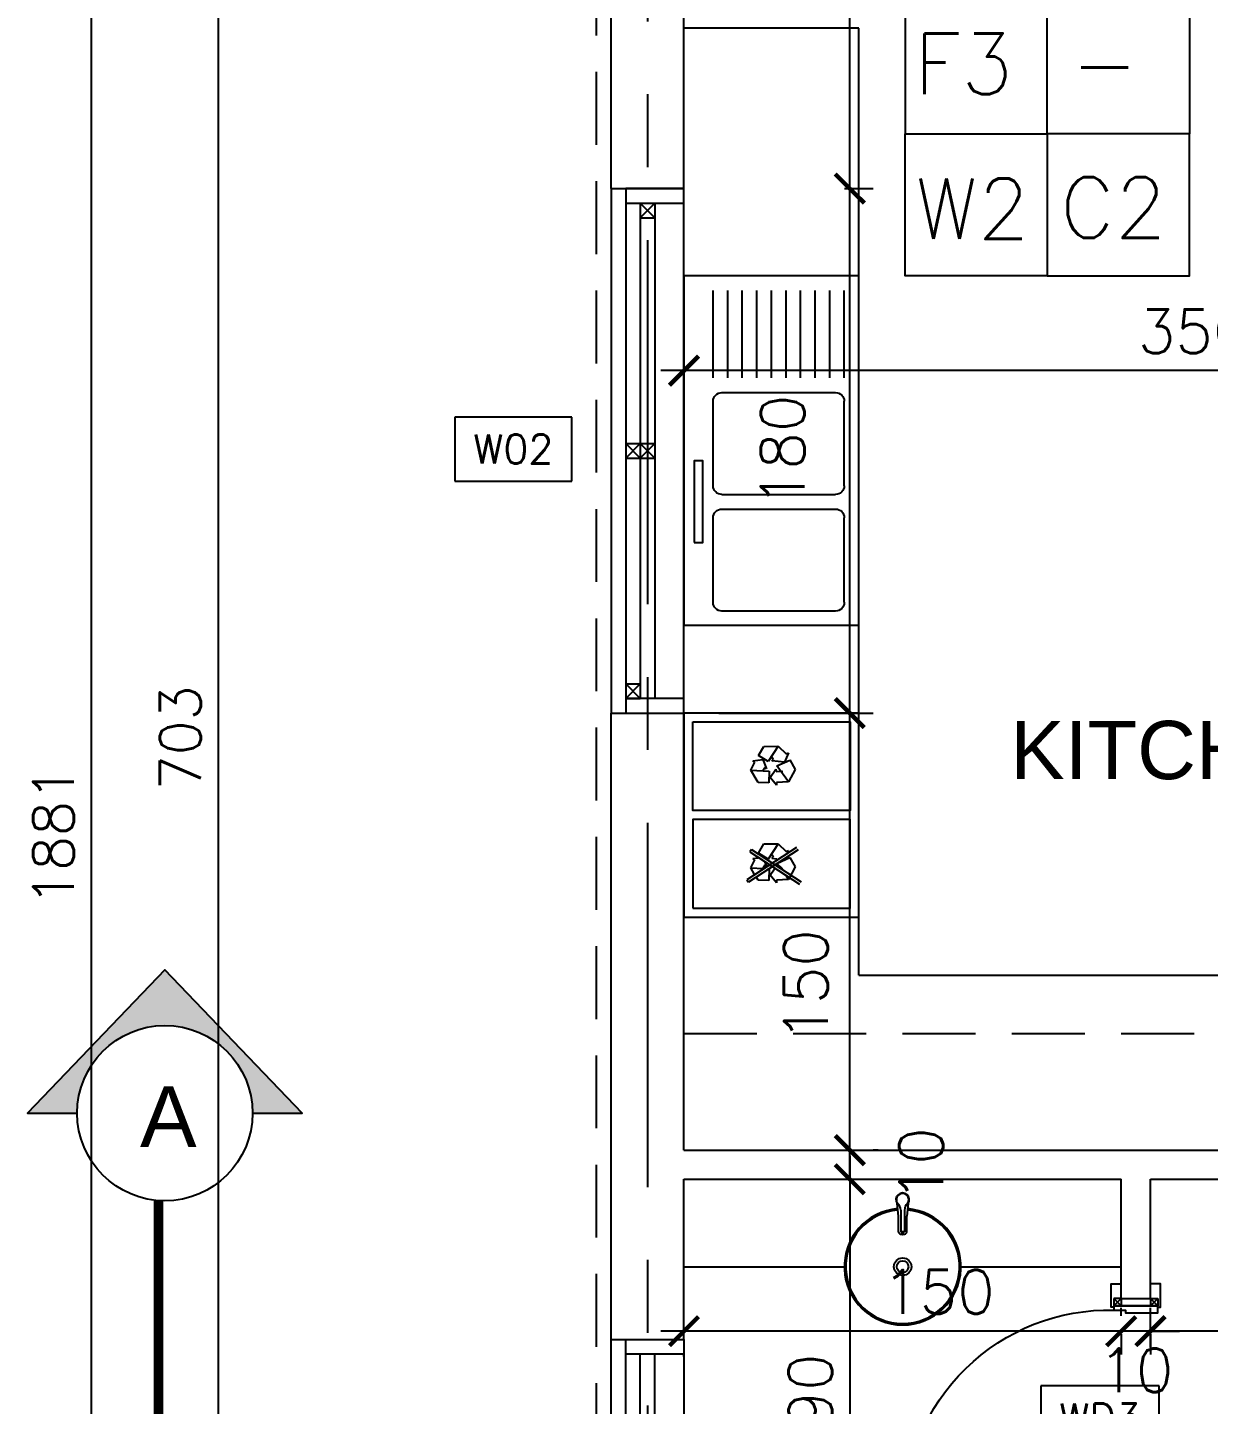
# Model space of a CAD drawing. Header units: centimetres. Extents: x -2093 to 438, y -64 to 4985.
# Drawn here: x -1980.2 to -1575.1, y 1560.7 to 2033.2 of the extents above; entities that cross this region are included whole.
import ezdxf
from ezdxf.enums import TextEntityAlignment as Align
from ezdxf.xclip import XClip

# ---------------------------------------------------------------- set-up
doc = ezdxf.new("R2010")
doc.units = ezdxf.units.CM
doc.header["$LTSCALE"] = 100
doc.header["$MEASUREMENT"] = 0
doc.header["$XCLIPFRAME"] = 0
for name, pattern in [('A0-01 FLOOR PLANS$0$HIDDEN', [0.375, 0.25, -0.125]), ('GRID$0$GRID$0$XREF GRID$0$GRIDS$0$CENTER', [2, 1.25, -0.25, 0.25, -0.25]), ('XREF CUTTING LINES$0$DASHDOT', [1, 0.5, -0.25, 0, -0.25])]:
    doc.linetypes.add(name, pattern=pattern)
for name, color, linetype in [('$0$SCHEDUALE LINES-01', 2, 'Continuous'), ('A0-01 FLOOR PLANS$0$BATH FIXTURES', 85, 'Continuous'), ('A0-01 FLOOR PLANS$0$COUNTERS', 85, 'Continuous'), ('A0-01 FLOOR PLANS$0$DIM IN', 1, 'Continuous'), ('A0-01 FLOOR PLANS$0$DOOR', 1, 'Continuous'), ('A0-01 FLOOR PLANS$0$HIDDEN -03', 8, 'A0-01 FLOOR PLANS$0$HIDDEN'), ('A0-01 FLOOR PLANS$0$KITCHEN', 11, 'Continuous'), ('A0-01 FLOOR PLANS$0$RECYCLE', 85, 'Continuous'), ('A0-01 FLOOR PLANS$0$TEXT', 3, 'Continuous'), ('A0-01 FLOOR PLANS$0$TEXT-SCHED', 3, 'Continuous'), ('A0-01 FLOOR PLANS$0$WALL-01', 7, 'Continuous'), ('A0-01 FLOOR PLANS$0$WALL-03', 2, 'Continuous'), ('A0-01 FLOOR PLANS$0$WINDOW', 1, 'Continuous'), ('DIM IN', 1, 'Continuous'), ('GRID$0$DIM IN', 1, 'Continuous'), ('GRID$0$XREF GRID', 11, 'GRID$0$GRID$0$XREF GRID$0$GRIDS$0$CENTER'), ('TEXT', 3, 'Continuous'), ('XREF CUTTING LINES$0$SECTION LINE', 6, 'XREF CUTTING LINES$0$DASHDOT'), ('XREF CUTTING LINES$0$WALL SECT LINE', 6, 'XREF CUTTING LINES$0$DASHDOT')]:
    doc.layers.add(name, color=color, linetype=linetype)
doc.styles.add('A0-01 FLOOR PLANS$0$22', font='romans.shx')
doc.styles.add('A0-01 FLOOR PLANS$0$A0-01 GROUND FLOOR PLAN - For Entry modification$0$ROMANS', font='romans')
doc.styles.add('A0-01 FLOOR PLANS$0$ART-PS-1', font='arial.ttf', dxfattribs={"height": 20})
doc.styles.add('GRID$0$ROMANS', font='romans')
doc.styles.add('ROMANS', font='romans')
doc.styles.add('XREF CUTTING LINES$0$ART', font='arial.ttf')
doc.dimstyles.new('A0-01 FLOOR PLANS$0$100', dxfattribs={"dimtxt": 15, "dimasz": 10, "dimexe": 8, "dimexo": 12, "dimgap": 6, "dimtad": 1, "dimdec": 0, "dimzin": 0, "dimdsep": 46, "dimtxsty": 'A0-01 FLOOR PLANS$0$22', "dimblk": 'A0-01 FLOOR PLANS$0$_ARCHTICK', "dimcen": 30, "dimdle": 8, "dimclrd": 1, "dimclre": 1, "dimclrt": 2, "dimadec": 0, "dimazin": 0, "dimtfac": 1, "dimtdec": 0, "dimtmove": 2, "dimatfit": 3, "dimldrblk": 'A0-01 FLOOR PLANS$0$_OBLIQUE', "dimfxl": 100, "dimtolj": 1, "dimtzin": 0, "dimarcsym": 0})
doc.dimstyles.new('A0-01 FLOOR PLANS$0$A0-01 GROUND FLOOR PLAN - For Entry modification$0$text', dxfattribs={"dimtxt": 18, "dimasz": 10, "dimexe": 10, "dimexo": 10, "dimgap": -6, "dimtad": 1, "dimtih": 1, "dimtoh": 1, "dimdec": 0, "dimdsep": 46, "dimtxsty": 'A0-01 FLOOR PLANS$0$A0-01 GROUND FLOOR PLAN - For Entry modification$0$ROMANS', "dimblk1": 'A0-01 FLOOR PLANS$0$A0-01 GROUND FLOOR PLAN - For Entry modification$0$_ARCHTICK', "dimblk2": 'A0-01 FLOOR PLANS$0$A0-01 GROUND FLOOR PLAN - For Entry modification$0$_ARCHTICK', "dimsah": 1, "dimcen": 25, "dimdle": 10, "dimse1": 1, "dimse2": 1, "dimsd1": 1, "dimsd2": 1, "dimclrd": 1, "dimclre": 1, "dimclrt": 2, "dimadec": 0, "dimazin": 0, "dimtfac": 1, "dimtdec": 0, "dimtmove": 2, "dimatfit": 3, "dimldrblk": 'A0-01 FLOOR PLANS$0$A0-01 GROUND FLOOR PLAN - For Entry modification$0$_ARCHTICK', "dimfxl": 1, "dimtolj": 1, "dimtzin": 0, "dimarcsym": 0})
doc.dimstyles.new('GRID$0$AS-17-100', dxfattribs={"dimtxt": 14, "dimasz": 7, "dimexe": 10, "dimexo": 25, "dimgap": 6, "dimtad": 1, "dimtoh": 1, "dimdec": 0, "dimdsep": 46, "dimtxsty": 'GRID$0$ROMANS', "dimblk1": 'GRID$0$_ARCHTICK', "dimblk2": 'GRID$0$_ARCHTICK', "dimsah": 1, "dimcen": 25, "dimdle": 10, "dimclrd": 1, "dimclre": 1, "dimclrt": 2, "dimadec": 0, "dimazin": 0, "dimtfac": 1, "dimtdec": 0, "dimtofl": 0, "dimtmove": 2, "dimatfit": 3, "dimldrblk": 'GRID$0$_ARCHTICK', "dimfxl": 1, "dimtolj": 1, "dimtzin": 0, "dimarcsym": 0})

# ---------------------------------------------------------------- blocks, each defined once
blk = doc.blocks.new('A0-01 FLOOR PLANS$0$W05')
at = {"layer": 'A0-01 FLOOR PLANS$0$WINDOW'}
for p, q in [((-650, 1615), (-650, 1445)), ((-645, 1615), (-645, 1445)), ((-645, 1615), (-640, 1615)), ((-640, 1615), (-645, 1610)), ((-645, 1615), (-640, 1610)), ((-640, 1615), (-640, 1445)), ((-630, 1445), (-630, 1615)), ((-645, 1610), (-640, 1610)), ((-650, 1532.5), (-645, 1532.5)), ((-645, 1527.5), (-650, 1532.5)), ((-650, 1527.5), (-645, 1532.5)), ((-645, 1532.5), (-640, 1532.5)), ((-640, 1532.5), (-645, 1527.5)), ((-645, 1532.5), (-640, 1527.5)), ((-650, 1527.5), (-645, 1527.5)), ((-645, 1527.5), (-640, 1527.5)), ((-650, 1450), (-645, 1450)), ((-645, 1450), (-650, 1445)), ((-650, 1450), (-645, 1445)), ((-650, 1445), (-645, 1445))]:
    blk.add_line(p, q, dxfattribs=at)
for points in [[(-650, 1615), (-630, 1615), (-630, 1620), (-650, 1620)], [(-650, 1440), (-630, 1440), (-630, 1445), (-650, 1445)]]:
    blk.add_lwpolyline(points, close=True, dxfattribs=at)
blk = doc.blocks.new('XREF CUTTING LINES')
at = {"layer": 'XREF CUTTING LINES$0$SECTION LINE'}
h = blk.add_hatch(color=251, dxfattribs=at)
edge = h.paths.add_edge_path()
edge.add_line((-1885.97, 1660.69), (-1903, 1660.69))
edge.add_ellipse((-1933.08, 1660.69), major_axis=(-21.27, 21.27), ratio=1, start_angle=225, end_angle=405)
edge.add_line((-1963.16, 1660.69), (-1980.19, 1660.69))
edge.add_line((-1980.19, 1660.69), (-1933.08, 1709.91))
edge.add_line((-1933.08, 1709.91), (-1885.97, 1660.69))
at = {"layer": 'XREF CUTTING LINES$0$SECTION LINE', "color": 2, "linetype": 'Continuous'}
blk.add_lwpolyline([(-1903, 1660.69), (-1885.97, 1660.69), (-1933.08, 1709.91), (-1980.19, 1660.69), (-1963.16, 1660.69)], dxfattribs=at)
blk.add_circle((-1933.08, 1660.69), 30.08, dxfattribs=at)
at = {"layer": 'XREF CUTTING LINES$0$WALL SECT LINE', "const_width": 3.32}
blk.add_lwpolyline([(-1935.28, 1555.16), (-1935.28, 1630.68)], dxfattribs=at)
at = {"layer": 'XREF CUTTING LINES$0$SECTION LINE', "color": 2, "style": 'XREF CUTTING LINES$0$ART'}
blk.add_text('A', height=20.9, dxfattribs=at).set_placement((-1931.9, 1659.48), align=Align.MIDDLE_CENTER)
blk = doc.blocks.new('GRID$0$_ARCHTICK')
at = {"color": 0, "linetype": 'ByBlock', "const_width": 0.15}
blk.add_lwpolyline([(-0.5, -0.5), (0.5, 0.5)], dxfattribs=at)
blk = doc.blocks.new('*D439')
at = {"layer": 'Defpoints', "color": 0, "transparency": 16777216}
for p in [(-1934.4, 2140.98), (-1934.4, 1438), (-1914.76, 1438)]:
    blk.add_point(p, dxfattribs=at)
at = {"layer": 'GRID$0$DIM IN', "color": 1, "lineweight": -2, "transparency": 16777216}
for p, q in [((-1914.76, 2150.98), (-1914.76, 1428)), ((-1909.4, 2140.98), (-1904.76, 2140.98)), ((-1909.4, 1438), (-1904.76, 1438))]:
    blk.add_line(p, q, dxfattribs=at)
at = {"layer": 'GRID$0$DIM IN', "color": 1, "lineweight": -2, "transparency": 16777216, "xscale": 7, "yscale": 7, "zscale": 7}
for p, rotation in [((-1914.76, 2140.98), 90), ((-1914.76, 1438), 270)]:
    blk.add_blockref('GRID$0$_ARCHTICK', p, dxfattribs=dict(at, rotation=rotation))
at = {"layer": 'GRID$0$DIM IN', "color": 2, "transparency": 16777216, "insert": (-1927.76, 1789.49), "char_height": 14, "attachment_point": 5, "rotation": 90, "style": 'GRID$0$ROMANS'}
blk.add_mtext('\\A1;703', dxfattribs=at)
blk = doc.blocks.new('*D441')
at = {"layer": 'Defpoints', "color": 0, "transparency": 16777216}
for p in [(-1992.02, 2696.16), (-1958.3, 2696.16), (-1992.02, 815.5)]:
    blk.add_point(p, dxfattribs=at)
at = {"layer": 'GRID$0$DIM IN', "color": 1, "lineweight": -2, "transparency": 16777216}
for p, q in [((-1958.3, 805.5), (-1958.3, 2706.16)), ((-1967.02, 2696.16), (-1948.3, 2696.16)), ((-1967.02, 815.5), (-1948.3, 815.5))]:
    blk.add_line(p, q, dxfattribs=at)
at = {"layer": 'GRID$0$DIM IN', "color": 1, "lineweight": -2, "transparency": 16777216, "xscale": 7, "yscale": 7, "zscale": 7}
for p, rotation in [((-1958.3, 2696.16), 90), ((-1958.3, 815.5), 270)]:
    blk.add_blockref('GRID$0$_ARCHTICK', p, dxfattribs=dict(at, rotation=rotation))
at = {"layer": 'GRID$0$DIM IN', "color": 2, "transparency": 16777216, "insert": (-1971.3, 1755.83), "char_height": 14, "attachment_point": 5, "rotation": 90, "style": 'GRID$0$ROMANS'}
blk.add_mtext('\\A1;1881', dxfattribs=at)
blk = doc.blocks.new('A0-01 FLOOR PLANS$0$KITCHEN_SINK-04')
at = {"layer": 'A0-01 FLOOR PLANS$0$KITCHEN'}
for p, q in [((-60, -60), (-60, 0)), ((-60, 0), (60, 0)), ((60, -60), (60, 0)), ((-25, -10), (-55, -10)), ((-20, -13), (-20, -52)), ((12, -10), (-17, -10)), ((15, -13), (15, -52)), ((20, -13), (20, -52)), ((52, -10), (23, -10)), ((55, -52), (55, -13)), ((-25, -15), (-55, -15)), ((-25, -20), (-55, -20)), ((-25, -25), (-55, -25)), ((-25, -30), (-55, -30)), ((-25, -35), (-55, -35)), ((-25, -40), (-55, -40)), ((-25, -45), (-55, -45)), ((-25, -50), (-55, -50)), ((-25, -55), (-55, -55)), ((12, -55), (-17, -55)), ((52, -55), (23, -55)), ((60, -60), (-60, -60))]:
    blk.add_line(p, q, dxfattribs=at)
blk.add_lwpolyline([(31.5, -3.5), (31.5, -6.5), (3.5, -6.5), (3.5, -3.5)], close=True, dxfattribs=at)
for centre, start, end in [((-17, -13), 90, 180), ((12, -13), 0, 90), ((23, -13), 90, 180), ((52, -13), 0, 90), ((-17, -52), 180, 270), ((12, -52), 270, 0), ((23, -52), 180, 270), ((52, -52), 270, 0)]:
    blk.add_arc(centre, 3, start, end, dxfattribs=at)
blk = doc.blocks.new('A0-01 FLOOR PLANS$0$FSF')
at = {"layer": 'A0-01 FLOOR PLANS$0$RECYCLE'}
for p, q in [((7765.19, 4675.67), (7765.19, 4735.67)), ((7709.22, 4710.69), (7708.81, 4711.49)), ((7708.81, 4711.49), (7712.02, 4710.16)), ((7711.3, 4711.94), (7714.51, 4713.83)), ((7713.33, 4707.52), (7711.31, 4711.94)), ((7718.82, 4711.52), (7713.33, 4707.52)), ((7714.51, 4713.83), (7718.82, 4711.52)), ((7718.82, 4711.52), (7719.07, 4707.41)), ((7741.36, 4714.22), (7752.43, 4697.23)), ((7742.02, 4698.84), (7753.09, 4715.83)), ((7742.18, 4714.79), (7753.26, 4697.8)), ((7742.72, 4710.69), (7742.31, 4711.49)), ((7742.31, 4711.49), (7743.63, 4710.94)), ((7742.84, 4698.27), (7753.91, 4715.26)), ((7744.8, 4711.94), (7748.01, 4713.83)), ((7746.83, 4707.52), (7744.81, 4711.94)), ((7748.01, 4713.83), (7752.32, 4711.52)), ((7752.32, 4711.52), (7750.72, 4710.64)), ((7752.32, 4711.52), (7752.57, 4707.41)), ((7706.6, 4708), (7709.22, 4710.69)), ((7706.62, 4703.11), (7706.6, 4708)), ((7706.6, 4708), (7711.85, 4704.6)), ((7712.02, 4710.16), (7711.57, 4705.77)), ((7714.5, 4707.21), (7715.21, 4707.25)), ((7717.27, 4705.2), (7714.5, 4707.21)), ((7715.21, 4707.25), (7715.17, 4709.52)), ((7719.96, 4707.39), (7717.27, 4705.2)), ((7719.07, 4707.41), (7719.96, 4707.39)), ((7740.1, 4708), (7742.72, 4710.69)), ((7740.12, 4703.11), (7740.1, 4708)), ((7740.1, 4708), (7745.35, 4704.6)), ((7745.3, 4707.53), (7745.07, 4705.77)), ((7745.34, 4710.24), (7745.52, 4710.16)), ((7745.52, 4710.16), (7745.5, 4710)), ((7748.75, 4709.57), (7746.83, 4707.52)), ((7748.67, 4709.45), (7748.67, 4709.52)), ((7750.77, 4705.2), (7748.69, 4706.71)), ((7753.46, 4707.39), (7750.77, 4705.2)), ((7752.57, 4707.41), (7753.46, 4707.39)), ((7709.81, 4701.19), (7706.62, 4703.11)), ((7711.85, 4704.6), (7709.8, 4701.19)), ((7711.2, 4706.38), (7710.09, 4705.74)), ((7711.13, 4702.7), (7714.29, 4704.01)), ((7711.59, 4699.26), (7711.13, 4702.7)), ((7711.57, 4705.77), (7711.2, 4706.38)), ((7714.29, 4704.01), (7713.94, 4703.39)), ((7713.94, 4703.39), (7715.05, 4702.75)), ((7714.85, 4698.6), (7715.16, 4704.84)), ((7715.16, 4704.84), (7719.13, 4704.77)), ((7719.14, 4704.79), (7719.07, 4701.06)), ((7743.31, 4701.19), (7740.12, 4703.11)), ((7745.35, 4704.6), (7743.3, 4701.19)), ((7744.7, 4706.38), (7743.59, 4705.74)), ((7744.63, 4702.7), (7744.71, 4702.73)), ((7744.64, 4702.63), (7744.63, 4702.7)), ((7745.07, 4705.77), (7744.7, 4706.38)), ((7746.42, 4703.44), (7747.79, 4704.01)), ((7747.79, 4704.01), (7747.44, 4703.39)), ((7747.44, 4703.39), (7748.55, 4702.75)), ((7748.35, 4698.6), (7748.56, 4702.83)), ((7748.64, 4704.47), (7748.66, 4704.84)), ((7748.66, 4704.84), (7752.63, 4704.77)), ((7752.64, 4704.79), (7752.57, 4701.06)), ((7712.07, 4700.01), (7711.59, 4699.26)), ((7714.85, 4698.6), (7712.07, 4700.01)), ((7719.07, 4701.06), (7714.85, 4698.6)), ((7742.02, 4698.84), (7742.84, 4698.27)), ((7745.09, 4699.26), (7744.83, 4701.16)), ((7745.57, 4700.01), (7745.09, 4699.26)), ((7748.35, 4698.6), (7745.57, 4700.01)), ((7750.59, 4699.9), (7748.35, 4698.6)), ((7752.57, 4701.06), (7751.45, 4700.41)), ((7752.43, 4697.23), (7753.26, 4697.8))]:
    blk.add_line(p, q, dxfattribs=at)
for points in [[(7695.19, 4735.67), (7695.19, 4675.67), (7765.19, 4675.67), (7765.19, 4735.67)], [(7698.19, 4678.67), (7698.19, 4732.67), (7728.69, 4732.67), (7728.69, 4678.67)], [(7762.19, 4678.67), (7762.19, 4732.67), (7731.69, 4732.67), (7731.69, 4678.67)]]:
    blk.add_lwpolyline(points, close=True, dxfattribs=at)
blk = doc.blocks.new('A0-01 FLOOR PLANS$0$Bath_WashBasin_D-40_01')
for p, q in [((-1.4, -7.96), (-1.88, -3.63)), ((1.88, -3.63), (1.4, -7.96)), ((-1.4, -13.5), (-1.4, -7.96)), ((-0.65, -5.9), (-0.65, -13.37)), ((0.65, -5.9), (0.65, -13.37)), ((1.4, -13.5), (1.4, -7.96)), ((0.65, -13.37), (-0.65, -13.37))]:
    blk.add_line(p, q)
for radius in [3, 2]:
    blk.add_circle((0, -25.3), radius)
for centre, radius, start, end in [((0, -2.3), 2.3, 324.6388, 215.3612), ((0, -2.3), 2.15, 320.9725, 219.0275), ((-3.61, -5.89), 2.96, 359.8082, 49.0473), ((3.61, -5.89), 2.96, 130.9527, 180.1918), ((0, -25.3), 20, 94.8311, 85.1689), ((0, -25.3), 19.5, 94.7941, 85.2059), ((0, -12.55), 1.05, 231.7534, 308.2466)]:
    blk.add_arc(centre, radius, start, end)
blk.add_ellipse((0, -13.5), major_axis=(-1.4, 0), ratio=0.500001, start_param=6.283185, end_param=9.424778)
blk = doc.blocks.new('*D229')
at = {"layer": 'A0-01 FLOOR PLANS$0$TEXT-SCHED', "color": 1, "lineweight": -2, "transparency": 16777216}
for p, q in [((-1591.97, 1567.1), (-1632.54, 1567.1)), ((-1632.54, 1567.1), (-1632.54, 1545.1)), ((-1591.97, 1545.1), (-1591.97, 1567.1)), ((-1632.54, 1545.1), (-1591.97, 1545.1))]:
    blk.add_line(p, q, dxfattribs=at)
at = {"layer": 'Defpoints', "color": 0, "transparency": 16777216}
blk.add_point((-1612.26, 1556.1), dxfattribs=at)
blk.add_point((-1612.26, 1556.1), dxfattribs=at)
blk.add_point((-1612.26, 1556.1), dxfattribs=at)
at = {"layer": 'A0-01 FLOOR PLANS$0$TEXT-SCHED', "color": 2, "transparency": 16777216, "insert": (-1612.26, 1556.1), "char_height": 8, "width": 47.1429, "attachment_point": 5, "style": 'A0-01 FLOOR PLANS$0$A0-01 GROUND FLOOR PLAN - For Entry modification$0$ROMANS'}
blk.add_mtext('\\A1;{\\H1.25x;WD3}', dxfattribs=at)
blk = doc.blocks.new('A0-01 FLOOR PLANS$0$A0-01 GROUND FLOOR PLAN - For Entry modification$0$_ARCHTICK')
at = {"color": 0, "linetype": 'ByBlock', "const_width": 0.15}
blk.add_lwpolyline([(-0.5, -0.5), (0.5, 0.5)], dxfattribs=at)
blk = doc.blocks.new('*D234')
at = {"layer": 'A0-01 FLOOR PLANS$0$TEXT-SCHED', "color": 1, "lineweight": -2, "transparency": 16777216}
for p, q in [((-1793.47, 1899.59), (-1833.57, 1899.59)), ((-1833.57, 1899.59), (-1833.57, 1877.59)), ((-1793.47, 1877.59), (-1793.47, 1899.59)), ((-1833.57, 1877.59), (-1793.47, 1877.59))]:
    blk.add_line(p, q, dxfattribs=at)
at = {"layer": 'Defpoints', "color": 0, "transparency": 16777216}
blk.add_point((-1813.52, 1888.59), dxfattribs=at)
blk.add_point((-1813.52, 1888.59), dxfattribs=at)
blk.add_point((-1813.52, 1888.59), dxfattribs=at)
at = {"layer": 'A0-01 FLOOR PLANS$0$TEXT-SCHED', "color": 2, "transparency": 16777216, "insert": (-1813.52, 1888.59), "char_height": 8, "width": 47.1429, "attachment_point": 5, "style": 'A0-01 FLOOR PLANS$0$A0-01 GROUND FLOOR PLAN - For Entry modification$0$ROMANS'}
blk.add_mtext('\\A1;{\\H1.25x;W02}', dxfattribs=at)
blk = doc.blocks.new('A0-01 FLOOR PLANS$0$_ARCHTICK')
at = {"color": 0, "linetype": 'ByBlock', "const_width": 0.15}
blk.add_lwpolyline([(-0.5, -0.5), (0.5, 0.5)], dxfattribs=at)
blk = doc.blocks.new('*D260')
at = {"layer": 'A0-01 FLOOR PLANS$0$DIM IN', "color": 1, "lineweight": -2, "transparency": 16777216}
for p, q in [((-1755, 1937.75), (-1755, 1907.5)), ((-1405, 1937.75), (-1405, 1907.5)), ((-1397, 1915.5), (-1763, 1915.5))]:
    blk.add_line(p, q, dxfattribs=at)
at = {"layer": 'Defpoints', "color": 0, "transparency": 16777216}
for p in [(-1755, 1949.75), (-1405, 1949.75), (-1755, 1915.5)]:
    blk.add_point(p, dxfattribs=at)
at = {"layer": 'A0-01 FLOOR PLANS$0$DIM IN', "color": 1, "lineweight": -2, "transparency": 16777216, "xscale": 10, "yscale": 10, "zscale": 10, "rotation": 180}
blk.add_blockref('A0-01 FLOOR PLANS$0$_ARCHTICK', (-1755, 1915.5), dxfattribs=at)
at = {"layer": 'A0-01 FLOOR PLANS$0$DIM IN', "color": 1, "lineweight": -2, "transparency": 16777216, "xscale": 10, "yscale": 10, "zscale": 10}
blk.add_blockref('A0-01 FLOOR PLANS$0$_ARCHTICK', (-1405, 1915.5), dxfattribs=at)
at = {"layer": 'A0-01 FLOOR PLANS$0$DIM IN', "color": 2, "transparency": 16777216, "insert": (-1580, 1929), "char_height": 15, "attachment_point": 5, "style": 'A0-01 FLOOR PLANS$0$22'}
blk.add_mtext('\\A1;350', dxfattribs=at)
blk = doc.blocks.new('A0-01 FLOOR PLANS$0$_OBLIQUE')
at = {"color": 0, "linetype": 'ByBlock'}
blk.add_line((-0.5, -0.5), (0.5, 0.5), dxfattribs=at)
blk = doc.blocks.new('*D263')
at = {"layer": 'A0-01 FLOOR PLANS$0$DIM IN', "color": 1, "lineweight": -2, "transparency": 16777216}
for p, q in [((-1595, 1580.22), (-1595, 1593.87)), ((-1410, 1580.22), (-1410, 1593.87)), ((-1402, 1585.87), (-1603, 1585.87))]:
    blk.add_line(p, q, dxfattribs=at)
at = {"layer": 'Defpoints', "color": 0, "transparency": 16777216}
for p in [(-1595, 1585.87), (-1595, 1568.22), (-1410, 1568.22)]:
    blk.add_point(p, dxfattribs=at)
at = {"layer": 'A0-01 FLOOR PLANS$0$DIM IN', "color": 1, "lineweight": -2, "transparency": 16777216, "xscale": 10, "yscale": 10, "zscale": 10, "rotation": 180}
blk.add_blockref('A0-01 FLOOR PLANS$0$_ARCHTICK', (-1595, 1585.87), dxfattribs=at)
at = {"layer": 'A0-01 FLOOR PLANS$0$DIM IN', "color": 1, "lineweight": -2, "transparency": 16777216, "xscale": 10, "yscale": 10, "zscale": 10}
blk.add_blockref('A0-01 FLOOR PLANS$0$_ARCHTICK', (-1410, 1585.87), dxfattribs=at)
at = {"layer": 'A0-01 FLOOR PLANS$0$DIM IN', "color": 2, "transparency": 16777216, "insert": (-1502.5, 1599.37), "char_height": 15, "attachment_point": 5, "style": 'A0-01 FLOOR PLANS$0$22'}
blk.add_mtext('\\A1;185', dxfattribs=at)
blk = doc.blocks.new('*D264')
at = {"layer": 'A0-01 FLOOR PLANS$0$DIM IN', "color": 1, "lineweight": -2, "transparency": 16777216}
for p, q in [((-1605, 1591.15), (-1605, 1593.87)), ((-1597, 1585.87), (-1763, 1585.87)), ((-1755, 1577.15), (-1755, 1577.87))]:
    blk.add_line(p, q, dxfattribs=at)
at = {"layer": 'Defpoints', "color": 0, "transparency": 16777216}
for p in [(-1755, 1589.15), (-1755, 1585.87), (-1605, 1579.15)]:
    blk.add_point(p, dxfattribs=at)
at = {"layer": 'A0-01 FLOOR PLANS$0$DIM IN', "color": 1, "lineweight": -2, "transparency": 16777216, "xscale": 10, "yscale": 10, "zscale": 10, "rotation": 180}
blk.add_blockref('A0-01 FLOOR PLANS$0$_ARCHTICK', (-1755, 1585.87), dxfattribs=at)
at = {"layer": 'A0-01 FLOOR PLANS$0$DIM IN', "color": 1, "lineweight": -2, "transparency": 16777216, "xscale": 10, "yscale": 10, "zscale": 10}
blk.add_blockref('A0-01 FLOOR PLANS$0$_ARCHTICK', (-1605, 1585.87), dxfattribs=at)
at = {"layer": 'A0-01 FLOOR PLANS$0$DIM IN', "color": 2, "transparency": 16777216, "insert": (-1667.71, 1599.37), "char_height": 15, "attachment_point": 5, "style": 'A0-01 FLOOR PLANS$0$22'}
blk.add_mtext('\\A1;150', dxfattribs=at)
blk = doc.blocks.new('*D265')
at = {"layer": 'A0-01 FLOOR PLANS$0$DIM IN', "color": 1, "lineweight": -2, "transparency": 16777216}
for p, q in [((-1698.13, 1646), (-1698.13, 1440)), ((-1711.92, 1638), (-1690.13, 1638)), ((-1711.92, 1448), (-1690.13, 1448))]:
    blk.add_line(p, q, dxfattribs=at)
at = {"layer": 'Defpoints', "color": 0, "transparency": 16777216}
for p in [(-1723.92, 1638), (-1723.92, 1448), (-1698.13, 1448)]:
    blk.add_point(p, dxfattribs=at)
at = {"layer": 'A0-01 FLOOR PLANS$0$DIM IN', "color": 1, "lineweight": -2, "transparency": 16777216, "xscale": 10, "yscale": 10, "zscale": 10}
for p, rotation in [((-1698.13, 1638), 90), ((-1698.13, 1448), 270)]:
    blk.add_blockref('A0-01 FLOOR PLANS$0$_ARCHTICK', p, dxfattribs=dict(at, rotation=rotation))
at = {"layer": 'A0-01 FLOOR PLANS$0$DIM IN', "color": 2, "transparency": 16777216, "insert": (-1711.63, 1558.95), "char_height": 15, "attachment_point": 5, "rotation": 90, "style": 'A0-01 FLOOR PLANS$0$22'}
blk.add_mtext('\\A1;190', dxfattribs=at)
blk = doc.blocks.new('A0-01 FLOOR PLANS$0$ALW05')
at = {"layer": 'A0-01 FLOOR PLANS$0$WINDOW'}
for p, q in [((-1775, 2578), (-1775, 2648)), ((-1770, 2578), (-1770, 2648)), ((-1765, 2578), (-1765, 2648)), ((-1755, 2648), (-1755, 2578))]:
    blk.add_line(p, q, dxfattribs=at)
for points in [[(-1775, 2653), (-1755, 2653), (-1755, 2648), (-1775, 2648)], [(-1775, 2578), (-1755, 2578), (-1755, 2573), (-1775, 2573)]]:
    blk.add_lwpolyline(points, close=True, dxfattribs=at)
blk = doc.blocks.new('*D331')
at = {"layer": 'A0-01 FLOOR PLANS$0$DIM IN', "color": 1, "lineweight": -2, "transparency": 16777216}
for p, q in [((-1698.13, 1648), (-1698.13, 1658)), ((-1698.13, 1638), (-1698.13, 1648)), ((-1688.4, 1648), (-1690.13, 1648)), ((-1710.13, 1638), (-1706.13, 1638)), ((-1698.13, 1638), (-1698.13, 1628))]:
    blk.add_line(p, q, dxfattribs=at)
at = {"layer": 'Defpoints', "color": 0, "transparency": 16777216}
for p in [(-1700.4, 1648), (-1698.13, 1648), (-1698.13, 1638)]:
    blk.add_point(p, dxfattribs=at)
at = {"layer": 'A0-01 FLOOR PLANS$0$DIM IN', "color": 1, "lineweight": -2, "transparency": 16777216, "xscale": 10, "yscale": 10, "zscale": 10}
for p, rotation in [((-1698.13, 1648), 270), ((-1698.13, 1638), 90)]:
    blk.add_blockref('A0-01 FLOOR PLANS$0$_ARCHTICK', p, dxfattribs=dict(at, rotation=rotation))
at = {"layer": 'A0-01 FLOOR PLANS$0$DIM IN', "color": 2, "transparency": 16777216, "insert": (-1673.63, 1643), "char_height": 15, "attachment_point": 5, "rotation": 90, "style": 'A0-01 FLOOR PLANS$0$22'}
blk.add_mtext('\\A1;10', dxfattribs=at)
blk = doc.blocks.new('*D332')
at = {"layer": 'A0-01 FLOOR PLANS$0$DIM IN', "color": 1, "lineweight": -2, "transparency": 16777216}
for p, q in [((-1698.13, 1640), (-1698.13, 1806)), ((-1743, 1798), (-1690.13, 1798)), ((-1710.13, 1648), (-1706.13, 1648))]:
    blk.add_line(p, q, dxfattribs=at)
at = {"layer": 'Defpoints', "color": 0, "transparency": 16777216}
for p in [(-1755, 1798), (-1698.13, 1798), (-1698.13, 1648)]:
    blk.add_point(p, dxfattribs=at)
at = {"layer": 'A0-01 FLOOR PLANS$0$DIM IN', "color": 1, "lineweight": -2, "transparency": 16777216, "xscale": 10, "yscale": 10, "zscale": 10}
for p, rotation in [((-1698.13, 1798), 90), ((-1698.13, 1648), 270)]:
    blk.add_blockref('A0-01 FLOOR PLANS$0$_ARCHTICK', p, dxfattribs=dict(at, rotation=rotation))
at = {"layer": 'A0-01 FLOOR PLANS$0$DIM IN', "color": 2, "transparency": 16777216, "insert": (-1713.21, 1704.54), "char_height": 15, "attachment_point": 5, "rotation": 90, "style": 'A0-01 FLOOR PLANS$0$22'}
blk.add_mtext('\\A1;150', dxfattribs=at)
blk = doc.blocks.new('*D333')
at = {"layer": 'A0-01 FLOOR PLANS$0$DIM IN', "color": 1, "lineweight": -2, "transparency": 16777216}
for p, q in [((-1698.13, 1790), (-1698.13, 1986)), ((-1699.95, 1978), (-1690.13, 1978)), ((-1699.95, 1798), (-1690.13, 1798))]:
    blk.add_line(p, q, dxfattribs=at)
at = {"layer": 'Defpoints', "color": 0, "transparency": 16777216}
for p in [(-1711.95, 1978), (-1698.13, 1978), (-1711.95, 1798)]:
    blk.add_point(p, dxfattribs=at)
at = {"layer": 'A0-01 FLOOR PLANS$0$DIM IN', "color": 1, "lineweight": -2, "transparency": 16777216, "xscale": 10, "yscale": 10, "zscale": 10}
for p, rotation in [((-1698.13, 1978), 90), ((-1698.13, 1798), 270)]:
    blk.add_blockref('A0-01 FLOOR PLANS$0$_ARCHTICK', p, dxfattribs=dict(at, rotation=rotation))
at = {"layer": 'A0-01 FLOOR PLANS$0$DIM IN', "color": 2, "transparency": 16777216, "insert": (-1721.16, 1888), "char_height": 15, "attachment_point": 5, "rotation": 90, "style": 'A0-01 FLOOR PLANS$0$22'}
blk.add_mtext('\\A1;180', dxfattribs=at)
blk = doc.blocks.new('*D334')
at = {"layer": 'A0-01 FLOOR PLANS$0$DIM IN', "color": 1, "lineweight": -2, "transparency": 16777216}
for p, q in [((-1698.13, 1970), (-1698.13, 2136)), ((-1699.95, 2128), (-1690.13, 2128)), ((-1699.95, 1978), (-1690.13, 1978))]:
    blk.add_line(p, q, dxfattribs=at)
at = {"layer": 'Defpoints', "color": 0, "transparency": 16777216}
for p in [(-1711.95, 2128), (-1698.13, 2128), (-1711.95, 1978)]:
    blk.add_point(p, dxfattribs=at)
at = {"layer": 'A0-01 FLOOR PLANS$0$DIM IN', "color": 1, "lineweight": -2, "transparency": 16777216, "xscale": 10, "yscale": 10, "zscale": 10}
for p, rotation in [((-1698.13, 2128), 90), ((-1698.13, 1978), 270)]:
    blk.add_blockref('A0-01 FLOOR PLANS$0$_ARCHTICK', p, dxfattribs=dict(at, rotation=rotation))
at = {"layer": 'A0-01 FLOOR PLANS$0$DIM IN', "color": 2, "transparency": 16777216, "insert": (-1721.51, 2065.58), "char_height": 15, "attachment_point": 5, "rotation": 90, "style": 'A0-01 FLOOR PLANS$0$22'}
blk.add_mtext('\\A1;150', dxfattribs=at)
blk = doc.blocks.new('*D373')
at = {"layer": 'A0-01 FLOOR PLANS$0$DIM IN', "color": 1, "lineweight": -2, "transparency": 16777216}
for p, q in [((-1605, 1585.87), (-1615, 1585.87)), ((-1595, 1585.87), (-1605, 1585.87)), ((-1605, 1584.87), (-1605, 1577.87)), ((-1595, 1585.87), (-1585, 1585.87)), ((-1595, 1584.87), (-1595, 1577.87))]:
    blk.add_line(p, q, dxfattribs=at)
at = {"layer": 'Defpoints', "color": 0, "transparency": 16777216}
for p in [(-1605, 1596.87), (-1595, 1596.87), (-1605, 1585.87)]:
    blk.add_point(p, dxfattribs=at)
at = {"layer": 'A0-01 FLOOR PLANS$0$DIM IN', "color": 1, "lineweight": -2, "transparency": 16777216, "xscale": 10, "yscale": 10, "zscale": 10}
blk.add_blockref('A0-01 FLOOR PLANS$0$_ARCHTICK', (-1605, 1585.87), dxfattribs=at)
at = {"layer": 'A0-01 FLOOR PLANS$0$DIM IN', "color": 1, "lineweight": -2, "transparency": 16777216, "xscale": 10, "yscale": 10, "zscale": 10, "rotation": 180}
blk.add_blockref('A0-01 FLOOR PLANS$0$_ARCHTICK', (-1595, 1585.87), dxfattribs=at)
at = {"layer": 'A0-01 FLOOR PLANS$0$DIM IN', "color": 2, "transparency": 16777216, "insert": (-1600, 1572.47), "char_height": 15, "attachment_point": 5, "style": 'A0-01 FLOOR PLANS$0$22'}
blk.add_mtext('\\A1;10', dxfattribs=at)
blk = doc.blocks.new('A0-01 FLOOR PLANS$0$DOOR 25CM')
at = {"layer": 'A0-01 FLOOR PLANS$0$DOOR'}
blk.add_lwpolyline([(-4739.05, 1353.5), (-4735.05, 1353.5), (-4735.05, 1261.5), (-4739.05, 1261.5)], close=True, dxfattribs=at)
for points in [[(-4739.35, 1344.8), (-4743.85, 1344.8, 0.414214), (-4744.35, 1344.3), (-4744.35, 1332, 0.414214), (-4744.15, 1331.8), (-4742.95, 1331.8, 0.414214), (-4742.75, 1332), (-4742.75, 1343, -0.414214), (-4742.55, 1343.2), (-4739.35, 1343.2)], [(-4734.75, 1344.8), (-4730.26, 1344.8, -0.414214), (-4729.76, 1344.3), (-4729.76, 1332, -0.414214), (-4729.96, 1331.8), (-4731.16, 1331.8, -0.414214), (-4731.36, 1332), (-4731.36, 1343, 0.414214), (-4731.56, 1343.2), (-4734.75, 1343.2)]]:
    blk.add_lwpolyline(points, format="xyb", dxfattribs=at)
for points in [[(-4739.05, 1341.5), (-4739.35, 1341.5), (-4739.35, 1346.5), (-4739.05, 1346.5)], [(-4735.05, 1341.5), (-4734.75, 1341.5), (-4734.75, 1346.5), (-4735.05, 1346.5)]]:
    blk.add_lwpolyline(points, dxfattribs=at)
blk.add_arc((-4737.11, 1263.56), 89.94, 89.96037, 181.31279, dxfattribs=at)
blk = doc.blocks.new('A0-01 FLOOR PLANS$0$70-100')
at = {"layer": 'A0-01 FLOOR PLANS$0$DOOR', "linetype": 'Continuous'}
for p, q in [((-5, 12.5), (-5, 10)), ((84.98, 12.5), (84.98, 10)), ((-5, -2.5), (-5, 0)), ((84.98, -2.5), (84.98, 0)), ((2.5, -2.5), (2.5, 0)), ((77.48, -2.5), (77.48, 0))]:
    blk.add_line(p, q, dxfattribs=at)
at = {"layer": 'A0-01 FLOOR PLANS$0$DOOR'}
for p, q in [((0, 12.5), (2.5, 12.5)), ((0, 10), (0, 12.5)), ((2.5, 12.5), (0, 10)), ((2.5, 10), (0, 12.5)), ((0, 10), (2.5, 10)), ((79.98, 12.5), (77.48, 12.5)), ((77.48, 12.5), (79.98, 10)), ((77.48, 10), (79.98, 12.5)), ((79.98, 10), (77.48, 10)), ((79.98, 10), (79.98, 12.5)), ((2.5, -2.5), (0, 0)), ((77.48, -2.5), (79.98, 0)), ((0, 0), (0, -2.5)), ((2.5, 0), (0, -2.5)), ((0, 0), (2.5, 0)), ((0, -2.5), (2.5, -2.5)), ((77.48, 0), (79.98, -2.5)), ((79.98, 0), (77.48, 0)), ((79.98, -2.5), (77.48, -2.5)), ((79.98, 0), (79.98, -2.5))]:
    blk.add_line(p, q, dxfattribs=at)
for points in [[(3, 12.5), (3, 13.5), (-5, 13.5), (-5, 12.5)], [(2.5, 12.5), (2.5, -2.5)], [(2.5, 12.5), (4, 12.5), (4, 8.5), (5, 8.5), (5, -2.5), (2.5, -2.5), (2.5, 12.5)], [(77.48, 12.5), (75.98, 12.5), (75.98, 8.5), (74.98, 8.5), (74.98, -2.5), (77.48, -2.5), (77.48, 12.5)], [(76.98, 12.5), (76.98, 13.5), (84.98, 13.5), (84.98, 12.5)], [(77.48, 12.5), (77.48, -2.5)], [(3, -2.5), (3, -3.5), (-5, -3.5), (-5, -2.5)], [(76.98, -2.5), (76.98, -3.5), (84.98, -3.5), (84.98, -2.5)]]:
    blk.add_lwpolyline(points, dxfattribs=at)
at = {"layer": 'A0-01 FLOOR PLANS$0$DOOR', "linetype": 'Continuous', "xscale": -0.7825568214834222, "yscale": 0.7825568214834222, "zscale": 0.7825568214834222}
blk.add_blockref('A0-01 FLOOR PLANS$0$DOOR 25CM', (-3701.45, -974.7), dxfattribs=at)
blk = doc.blocks.new('GRID')
at = {"layer": 'GRID$0$XREF GRID'}
blk.add_line((-1767.5, 2960.33, 0), (-1767.5, 522.76), dxfattribs=at)
at = {"layer": 'GRID$0$DIM IN'}
for base, p1, p2, picture, middle in [((-1958.3, 2696.16), (-1992.02, 815.5), (-1992.02, 2696.16), '*D441', (-1971.3, 1755.83)), ((-1914.76, 1438), (-1934.4, 2140.98), (-1934.4, 1438), '*D439', (-1927.76, 1789.49))]:
    dim = blk.add_linear_dim(base=base, p1=p1, p2=p2, angle=90, dimstyle='GRID$0$AS-17-100', dxfattribs=at)
    dim.commit()
    dim.dimension.update_dxf_attribs({"geometry": picture, "text_midpoint": middle})
blk = doc.blocks.new('A0-01 FLOOR PLANS')
at = {"layer": 'A0-01 FLOOR PLANS$0$COUNTERS'}
for p, q in [((-1695, 2033), (-1755, 2033)), ((-1695, 1708), (-1695, 2033)), ((-1695, 1708), (-1519.98, 1708)), ((-1755, 1608), (-1700, 1608)), ((-1660, 1608), (-1605, 1608))]:
    blk.add_line(p, q, dxfattribs=at)
at = {"layer": 'A0-01 FLOOR PLANS$0$COUNTERS', "linetype": 'A0-01 FLOOR PLANS$0$HIDDEN'}
blk.add_line((-1755, 1688), (-1519.98, 1688), dxfattribs=at)
at = {"layer": 'A0-01 FLOOR PLANS$0$HIDDEN -03'}
blk.add_line((-1785, 793), (-1785, 2713), dxfattribs=at)
at = {"layer": 'A0-01 FLOOR PLANS$0$WALL-01'}
for p, q in [((-1780, 1978), (-1780, 2158)), ((-1755, 1978), (-1755, 2128)), ((-1780, 1978), (-1755, 1978)), ((-1780, 1798), (-1755, 1798)), ((-1780, 1583), (-1780, 1798)), ((-1755, 1648), (-1755, 1798)), ((-1755, 1648), (-1514.98, 1648)), ((-1755, 1638), (-1605, 1638)), ((-1755, 1583), (-1755, 1638)), ((-1605, 1597.12), (-1605, 1638)), ((-1595, 1597.12), (-1595, 1638)), ((-1595, 1638), (-1514.98, 1638)), ((-1605, 1597.12), (-1595, 1597.12)), ((-1780, 1583), (-1755, 1583))]:
    blk.add_line(p, q, dxfattribs=at)
at = {"layer": 'A0-01 FLOOR PLANS$0$WALL-03'}
for p, q in [((-1780, 1978), (-1780, 1798)), ((-1780, 1503), (-1780, 1583))]:
    blk.add_line(p, q, dxfattribs=at)
at = {"layer": 'A0-01 FLOOR PLANS$0$BATH FIXTURES'}
blk.add_blockref('A0-01 FLOOR PLANS$0$Bath_WashBasin_D-40_01', (-1680, 1633.3), dxfattribs=at)
at = {"layer": 'A0-01 FLOOR PLANS$0$DOOR', "rotation": 90}
blk.add_blockref('A0-01 FLOOR PLANS$0$70-100', (-1595, 1517.14), dxfattribs=at)
at = {"layer": 'A0-01 FLOOR PLANS$0$KITCHEN', "xscale": -1.000000000000005, "rotation": 90}
blk.add_blockref('A0-01 FLOOR PLANS$0$KITCHEN_SINK-04', (-1755, 1888), dxfattribs=at)
at = {"layer": 'A0-01 FLOOR PLANS$0$KITCHEN', "rotation": 270}
blk.add_blockref('A0-01 FLOOR PLANS$0$FSF', (-6430.67, 9493.19), dxfattribs=at)
at = {"layer": 'A0-01 FLOOR PLANS$0$WALL-01'}
blk.add_blockref('GRID', (0, 0), dxfattribs=at)
at = {"layer": 'A0-01 FLOOR PLANS$0$WINDOW'}
for name, p in [('XREF CUTTING LINES', (0, 0)), ('A0-01 FLOOR PLANS$0$W05', (-1125, 358)), ('A0-01 FLOOR PLANS$0$ALW05', (0, -1070))]:
    blk.add_blockref(name, p, dxfattribs=at)
at = {"layer": 'A0-01 FLOOR PLANS$0$TEXT', "style": 'A0-01 FLOOR PLANS$0$ART-PS-1'}
blk.add_text('KITCHEN', height=20, dxfattribs=at).set_placement((-1643.02, 1775.31))
at = {"layer": 'A0-01 FLOOR PLANS$0$DIM IN'}
for base, p1, p2, picture, middle in [((-1698.13, 2128), (-1711.95, 1978), (-1711.95, 2128), '*D334', (-1721.51, 2065.58)), ((-1698.13, 1978), (-1711.95, 1798), (-1711.95, 1978), '*D333', (-1721.16, 1888)), ((-1698.13, 1798), (-1698.13, 1648), (-1755, 1798), '*D332', (-1713.21, 1704.54)), ((-1698.13, 1448), (-1723.92, 1638), (-1723.92, 1448), '*D265', (-1711.63, 1558.95))]:
    dim = blk.add_linear_dim(base=base, p1=p1, p2=p2, angle=90, dimstyle='A0-01 FLOOR PLANS$0$100', override={"dimfxl": 0.075}, dxfattribs=at)
    dim.commit()
    dim.dimension.update_dxf_attribs({"geometry": picture, "text_midpoint": middle, "dimtype": 128})
for base, p1, p2, picture, middle in [((-1755, 1915.5), (-1405, 1949.75), (-1755, 1949.75), '*D260', (-1580, 1929)), ((-1595, 1585.87), (-1410, 1568.22), (-1595, 1568.22), '*D263', (-1502.5, 1599.37))]:
    dim = blk.add_linear_dim(base=base, p1=p1, p2=p2, dimstyle='A0-01 FLOOR PLANS$0$100', override={"dimfxl": 0.075}, dxfattribs=at)
    dim.commit()
    dim.dimension.update_dxf_attribs({"geometry": picture, "text_midpoint": middle})
dim = blk.add_linear_dim(base=(-1698.13, 1648), p1=(-1698.13, 1638), p2=(-1700.4, 1648), angle=90, dimstyle='A0-01 FLOOR PLANS$0$100', override={"dimfxl": 0.075}, dxfattribs=at)
dim.commit()
dim.dimension.update_dxf_attribs({"geometry": '*D331', "text_midpoint": (-1673.63, 1643)})
for base, p1, p2, picture, middle in [((-1755, 1585.87), (-1605, 1579.15), (-1755, 1589.15), '*D264', (-1667.71, 1599.37)), ((-1605, 1585.87), (-1595, 1596.87), (-1605, 1596.87), '*D373', (-1600, 1572.47))]:
    dim = blk.add_linear_dim(base=base, p1=p1, p2=p2, dimstyle='A0-01 FLOOR PLANS$0$100', override={"dimfxl": 0.075}, dxfattribs=at)
    dim.commit()
    dim.dimension.update_dxf_attribs({"geometry": picture, "text_midpoint": middle, "dimtype": 128})
at = {"layer": 'A0-01 FLOOR PLANS$0$TEXT-SCHED'}
for base, p1, p2, text, picture, middle in [((-1813.52, 1888.59), (-1813.52, 1888.59), (-1813.52, 1888.59), '{\\H1.25x;W02}', '*D234', (-1813.52, 1888.59)), ((-1612.26, 1556.1), (-1612.26, 1556.1), (-1612.26, 1556.1), '{\\H1.25x;WD3}', '*D229', (-1612.26, 1556.1))]:
    dim = blk.add_linear_dim(base=base, p1=p1, p2=p2, text=text, dimstyle='A0-01 FLOOR PLANS$0$A0-01 GROUND FLOOR PLAN - For Entry modification$0$text', override={"dimtxt": 8, "dimgap": -6, "dimclrt": 2}, dxfattribs=at)
    dim.commit()
    dim.dimension.update_dxf_attribs({"geometry": picture, "text_midpoint": middle, "dimtype": 128})

msp = doc.modelspace()

# ---------------------------------------------------------------- linework, layer by layer
at = {"layer": '$0$SCHEDUALE LINES-01'}
for points in [[(-1630.39, 2045.51), (-1679.15, 2045.51), (-1679.15, 1996.76), (-1630.39, 1996.76)], [(-1630.39, 2045.51), (-1581.64, 2045.51), (-1581.64, 1996.76), (-1630.39, 1996.76)], [(-1630.39, 1948), (-1679.15, 1948), (-1679.15, 1996.76), (-1630.39, 1996.76)], [(-1630.39, 1948), (-1581.64, 1948), (-1581.64, 1996.76), (-1630.39, 1996.76)]]:
    msp.add_lwpolyline(points, close=True, dxfattribs=at)

# ---------------------------------------------------------------- block references
at = {"layer": 'DIM IN'}
ref = msp.add_blockref('A0-01 FLOOR PLANS', (0, 0), dxfattribs=at)
XClip(ref).set_block_clipping_path([(-2776.1374472706, -63.5198747971), (-25.2799057033, 3544.9387921137)])

# ---------------------------------------------------------------- texts
at = {"layer": 'TEXT', "style": 'ROMANS'}
for s, p in [('F3', (-1676.01, 2010.41)), ('-', (-1622.26, 2010.61)), ('W2', (-1675.65, 1960.7)), ('C2', (-1625.96, 1961.08))]:
    msp.add_text(s, height=20.8, dxfattribs=at).set_placement(p)

doc.saveas('drawing.dxf')
